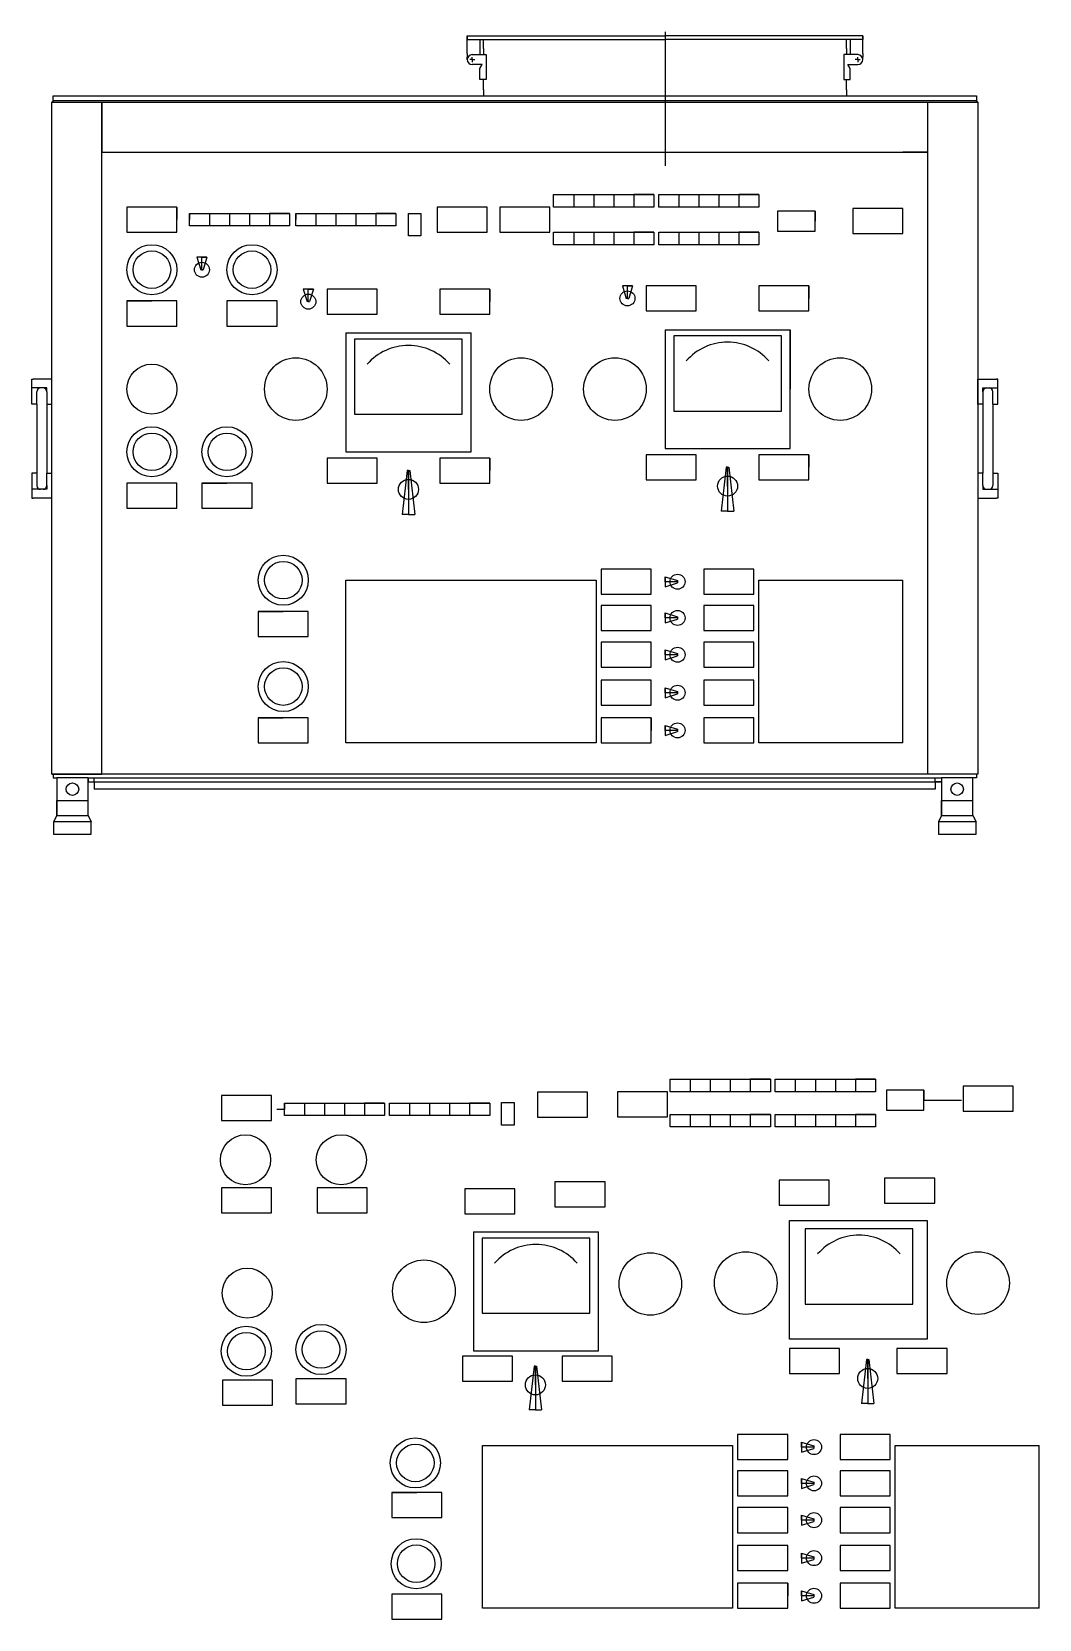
# Model space of a CAD drawing. Header units: millimetres. Extents: x -286516 to -275786, y 161594 to 164062.
# Drawn here: x -286516 to -285711, y 162660 to 163928 of the extents above; entities that cross this region are included whole.
import ezdxf

# ---------------------------------------------------------------- set-up
doc = ezdxf.new("R2010")
doc.units = ezdxf.units.MM

msp = doc.modelspace()

# ---------------------------------------------------------------- linework, layer by layer
for p, q in [((-286168.062, 163911.012), (-286168.062, 163925.012)), ((-286168.062, 163925.012), (-286010.062, 163925.012)), ((-286168.062, 163925.012), (-286168.062, 163924.012)), ((-286168.062, 163925.012), (-286168.062, 163922.012)), ((-286168.062, 163922.012), (-286010.062, 163922.012)), ((-286158.062, 163922.012), (-286158.062, 163915.012)), ((-286155.062, 163915.012), (-286155.062, 163922.012)), ((-286010.062, 163928.296), (-286010.062, 163821.123)), ((-285852.062, 163925.012), (-286010.062, 163925.012)), ((-285852.062, 163922.012), (-286010.062, 163922.012)), ((-285865.062, 163915.012), (-285865.062, 163922.012)), ((-285862.062, 163922.012), (-285862.062, 163915.012)), ((-285852.062, 163911.012), (-285852.062, 163925.012)), ((-285852.062, 163925.012), (-285852.062, 163924.012)), ((-285852.062, 163925.012), (-285852.062, 163922.012)), ((-286168.062, 163911.012), (-286168.062, 163908.012)), ((-286168.062, 163906.012), (-286168.062, 163908.012)), ((-286164.062, 163906.012), (-286166.062, 163906.012)), ((-286164.062, 163910.012), (-286153.062, 163910.012)), ((-286164.062, 163906.012), (-286164.062, 163908.012)), ((-286164.062, 163906.012), (-286164.062, 163904.012)), ((-286164.062, 163906.012), (-286162.062, 163906.012)), ((-286158.062, 163915.012), (-286158.062, 163910.012)), ((-286158.062, 163910.012), (-286155.062, 163910.012)), ((-286155.062, 163915.012), (-286155.062, 163910.012)), ((-286153.062, 163910.012), (-286153.062, 163890.012)), ((-285856.062, 163910.012), (-285867.062, 163910.012)), ((-285867.062, 163910.012), (-285867.062, 163890.012)), ((-285865.062, 163915.012), (-285865.062, 163910.012)), ((-285862.062, 163910.012), (-285865.062, 163910.012)), ((-285862.062, 163915.012), (-285862.062, 163910.012)), ((-285856.062, 163906.012), (-285858.062, 163906.012)), ((-285856.062, 163906.012), (-285856.062, 163908.012)), ((-285856.062, 163906.012), (-285856.062, 163904.012)), ((-285856.062, 163906.012), (-285854.062, 163906.012)), ((-285852.062, 163911.012), (-285852.062, 163908.012)), ((-285852.062, 163906.012), (-285852.062, 163908.012)), ((-286156.062, 163902.012), (-286164.062, 163902.012)), ((-286158.062, 163899.012), (-286156.062, 163902.012)), ((-286158.062, 163890.012), (-286158.062, 163899.012)), ((-285864.062, 163902.012), (-285856.062, 163902.012)), ((-285862.062, 163899.012), (-285864.062, 163902.012)), ((-285862.062, 163890.012), (-285862.062, 163899.012)), ((-286155.062, 163890.012), (-286158.062, 163890.012)), ((-286155.062, 163882.012), (-286155.062, 163890.012)), ((-286153.062, 163890.012), (-286155.062, 163890.012)), ((-286155.062, 163882.012), (-286155.062, 163877.012)), ((-285867.062, 163890.012), (-285865.062, 163890.012)), ((-285865.062, 163882.012), (-285865.062, 163890.012)), ((-285865.062, 163890.012), (-285862.062, 163890.012)), ((-285865.062, 163882.012), (-285865.062, 163877.012)), ((-286500.062, 163872.012), (-286499.062, 163873.012)), ((-286500.062, 163872.012), (-285760.062, 163872.012)), ((-286500.062, 163335.012), (-286500.062, 163872.012)), ((-286500.062, 163872.012), (-286499.062, 163872.012)), ((-286500.062, 163872.012), (-286130.062, 163872.012)), ((-286499.062, 163873.012), (-286499.062, 163877.012)), ((-286499.062, 163877.012), (-285761.062, 163877.012)), ((-286499.062, 163872.012), (-286499.062, 163873.012)), ((-285761.062, 163873.012), (-286499.062, 163873.012)), ((-286460.062, 163335.012), (-286460.062, 163872.012)), ((-286460.062, 163872.012), (-286460.062, 163832.012)), ((-286010.062, 163877.012), (-285865.062, 163877.012)), ((-285800.062, 163335.012), (-285800.062, 163872.012)), ((-285761.062, 163877.012), (-285761.062, 163873.012)), ((-285761.062, 163872.012), (-285761.062, 163873.012)), ((-285760.062, 163872.012), (-285761.062, 163873.012)), ((-285760.062, 163872.012), (-285761.062, 163872.012)), ((-285760.062, 163872.012), (-285760.062, 163335.012)), ((-285760.062, 163872.012), (-285760.062, 163603.512)), ((-286460.062, 163832.012), (-285800.062, 163832.012)), ((-286460.062, 163832.012), (-286440.062, 163832.012)), ((-285800.062, 163832.012), (-285820.062, 163832.012)), ((-286099.035, 163798.143), (-286019.035, 163798.143)), ((-286099.035, 163788.143), (-286099.035, 163798.143)), ((-286099.035, 163798.143), (-286083.035, 163798.143)), ((-286083.035, 163798.143), (-286083.035, 163788.143)), ((-286083.035, 163798.143), (-286067.035, 163798.143)), ((-286067.035, 163798.143), (-286051.035, 163798.143)), ((-286067.035, 163798.143), (-286067.035, 163788.143)), ((-286051.035, 163798.143), (-286051.035, 163788.143)), ((-286019.035, 163798.143), (-286035.035, 163798.143)), ((-286035.035, 163798.143), (-286035.035, 163788.143)), ((-286019.035, 163798.143), (-286019.035, 163788.143)), ((-286015.062, 163798.144), (-285935.062, 163798.144)), ((-286015.062, 163788.144), (-286015.062, 163798.144)), ((-286015.062, 163798.144), (-285999.062, 163798.144)), ((-285999.062, 163798.144), (-285999.062, 163788.144)), ((-285999.062, 163798.144), (-285983.062, 163798.144)), ((-285983.062, 163798.144), (-285967.062, 163798.144)), ((-285983.062, 163798.144), (-285983.062, 163788.144)), ((-285967.062, 163798.144), (-285967.062, 163788.144)), ((-285935.062, 163798.144), (-285951.062, 163798.144)), ((-285951.062, 163798.144), (-285951.062, 163788.144)), ((-285935.062, 163798.144), (-285935.062, 163788.144)), ((-286440.062, 163788.143), (-286440.062, 163768.143)), ((-286400.062, 163788.143), (-286440.062, 163788.143)), ((-286400.062, 163768.143), (-286400.062, 163788.143)), ((-286400.062, 163788.143), (-286400.062, 163778.143)), ((-286390.062, 163783.143), (-286310.062, 163783.143)), ((-286390.062, 163773.143), (-286390.062, 163783.143)), ((-286390.062, 163783.143), (-286374.062, 163783.143)), ((-286390.062, 163783.143), (-286390.062, 163779.143)), ((-286390.062, 163783.143), (-286390.062, 163778.143)), ((-286374.062, 163783.143), (-286374.062, 163773.143)), ((-286374.062, 163783.143), (-286358.062, 163783.143)), ((-286358.062, 163783.143), (-286342.062, 163783.143)), ((-286358.062, 163783.143), (-286358.062, 163773.143)), ((-286342.062, 163783.143), (-286342.062, 163773.143)), ((-286310.062, 163783.143), (-286326.062, 163783.143)), ((-286326.062, 163783.143), (-286326.062, 163773.143)), ((-286310.062, 163783.143), (-286310.062, 163773.143)), ((-286305.062, 163783.143), (-286225.062, 163783.143)), ((-286305.062, 163773.143), (-286305.062, 163783.143)), ((-286305.062, 163783.143), (-286289.062, 163783.143)), ((-286305.062, 163783.143), (-286305.062, 163779.143)), ((-286305.062, 163783.143), (-286305.062, 163778.143)), ((-286289.062, 163783.143), (-286289.062, 163773.143)), ((-286289.062, 163783.143), (-286273.062, 163783.143)), ((-286273.062, 163783.143), (-286257.062, 163783.143)), ((-286273.062, 163783.143), (-286273.062, 163773.143)), ((-286257.062, 163783.143), (-286257.062, 163773.143)), ((-286225.062, 163783.143), (-286241.062, 163783.143)), ((-286241.062, 163783.143), (-286241.062, 163773.143)), ((-286225.062, 163783.143), (-286225.062, 163773.143)), ((-286215.062, 163783.143), (-286205.062, 163783.143)), ((-286215.062, 163765.143), (-286215.062, 163783.143)), ((-286205.062, 163783.143), (-286205.062, 163765.143)), ((-286192.062, 163788.143), (-286192.062, 163768.143)), ((-286152.062, 163788.143), (-286192.062, 163788.143)), ((-286152.062, 163768.143), (-286152.062, 163788.143)), ((-286142.062, 163788.143), (-286142.062, 163768.143)), ((-286102.062, 163788.143), (-286142.062, 163788.143)), ((-286142.062, 163788.143), (-286142.062, 163778.143)), ((-286102.062, 163768.143), (-286102.062, 163788.143)), ((-286019.035, 163788.143), (-286099.035, 163788.143)), ((-285935.062, 163788.144), (-286015.062, 163788.144)), ((-285920.062, 163785.012), (-285920.062, 163769.012)), ((-285890.062, 163785.012), (-285920.062, 163785.012)), ((-285890.062, 163769.012), (-285890.062, 163785.012)), ((-285890.062, 163785.012), (-285890.062, 163777.012)), ((-285860.062, 163787.012), (-285860.062, 163767.012)), ((-285820.062, 163787.012), (-285860.062, 163787.012)), ((-285820.062, 163767.012), (-285820.062, 163787.012)), ((-286440.062, 163768.143), (-286400.062, 163768.143)), ((-286440.062, 163768.143), (-286420.062, 163768.143)), ((-286310.062, 163773.143), (-286390.062, 163773.143)), ((-286225.062, 163773.143), (-286305.062, 163773.143)), ((-286205.062, 163765.143), (-286215.062, 163765.143)), ((-286192.062, 163768.143), (-286152.062, 163768.143)), ((-286142.062, 163768.143), (-286102.062, 163768.143)), ((-286099.035, 163768.143), (-286019.035, 163768.143)), ((-286099.035, 163758.143), (-286099.035, 163768.143)), ((-286099.035, 163768.143), (-286083.035, 163768.143)), ((-286083.035, 163768.143), (-286083.035, 163758.143)), ((-286083.035, 163768.143), (-286067.035, 163768.143)), ((-286067.035, 163768.143), (-286051.035, 163768.143)), ((-286067.035, 163768.143), (-286067.035, 163758.143)), ((-286051.035, 163768.143), (-286051.035, 163758.143)), ((-286019.035, 163768.143), (-286035.035, 163768.143)), ((-286035.035, 163768.143), (-286035.035, 163758.143)), ((-286019.035, 163768.143), (-286019.035, 163758.143)), ((-286015.062, 163768.144), (-285935.062, 163768.144)), ((-286015.062, 163758.144), (-286015.062, 163768.144)), ((-286015.062, 163768.144), (-285999.062, 163768.144)), ((-285999.062, 163768.144), (-285999.062, 163758.144)), ((-285999.062, 163768.144), (-285983.062, 163768.144)), ((-285983.062, 163768.144), (-285967.062, 163768.144)), ((-285983.062, 163768.144), (-285983.062, 163758.144)), ((-285967.062, 163768.144), (-285967.062, 163758.144)), ((-285935.062, 163768.144), (-285951.062, 163768.144)), ((-285951.062, 163768.144), (-285951.062, 163758.144)), ((-285935.062, 163768.144), (-285935.062, 163758.144)), ((-285920.062, 163769.012), (-285890.062, 163769.012)), ((-285860.062, 163767.012), (-285820.062, 163767.012)), ((-286019.035, 163758.143), (-286099.035, 163758.143)), ((-285935.062, 163758.144), (-286015.062, 163758.144)), ((-286376.062, 163748.143), (-286384.062, 163748.143)), ((-286384.062, 163748.143), (-286381.062, 163738.143)), ((-286380.062, 163738.143), (-286380.062, 163748.143)), ((-286380.062, 163748.143), (-286376.062, 163748.143)), ((-286376.062, 163748.143), (-286379.062, 163738.143)), ((-286379.062, 163738.143), (-286381.062, 163738.143)), ((-286380.062, 163738.143), (-286379.062, 163738.143)), ((-286291.062, 163722.613), (-286299.062, 163722.613)), ((-286299.062, 163722.613), (-286296.062, 163712.613)), ((-286295.062, 163712.613), (-286295.062, 163722.613)), ((-286295.062, 163722.613), (-286291.062, 163722.613)), ((-286291.062, 163722.613), (-286294.062, 163712.613)), ((-286280.062, 163722.613), (-286280.062, 163702.613)), ((-286240.062, 163722.613), (-286280.062, 163722.613)), ((-286280.062, 163722.613), (-286280.062, 163712.613)), ((-286240.062, 163702.613), (-286240.062, 163722.613)), ((-286190.062, 163722.613), (-286190.062, 163702.613)), ((-286150.062, 163722.613), (-286190.062, 163722.613)), ((-286150.062, 163702.613), (-286150.062, 163722.613)), ((-286150.062, 163722.613), (-286150.062, 163712.613)), ((-286036.062, 163725.213), (-286044.062, 163725.213)), ((-286044.062, 163725.213), (-286041.062, 163715.213)), ((-286039.062, 163715.213), (-286041.062, 163715.213)), ((-286040.062, 163715.213), (-286040.062, 163725.213)), ((-286040.062, 163725.213), (-286036.062, 163725.213)), ((-286040.062, 163715.213), (-286039.062, 163715.213)), ((-286036.062, 163725.213), (-286039.062, 163715.213)), ((-286025.062, 163725.213), (-286025.062, 163705.213)), ((-285985.062, 163725.213), (-286025.062, 163725.213)), ((-286025.062, 163725.213), (-286025.062, 163715.213)), ((-285985.062, 163705.213), (-285985.062, 163725.213)), ((-285935.062, 163725.213), (-285935.062, 163705.213)), ((-285895.062, 163725.213), (-285935.062, 163725.213)), ((-285895.062, 163705.213), (-285895.062, 163725.213)), ((-285895.062, 163725.213), (-285895.062, 163715.213)), ((-286440.062, 163713.143), (-286440.062, 163693.143)), ((-286400.062, 163713.143), (-286440.062, 163713.143)), ((-286440.062, 163713.143), (-286420.062, 163713.143)), ((-286400.062, 163693.143), (-286400.062, 163713.143)), ((-286360.062, 163713.143), (-286360.062, 163693.143)), ((-286320.062, 163713.143), (-286360.062, 163713.143)), ((-286320.062, 163693.143), (-286320.062, 163713.143)), ((-286294.062, 163712.613), (-286296.062, 163712.613)), ((-286295.062, 163712.613), (-286294.062, 163712.613)), ((-286280.062, 163702.613), (-286240.062, 163702.613)), ((-286190.062, 163702.613), (-286150.062, 163702.613)), ((-286025.062, 163705.213), (-285985.062, 163705.213)), ((-285935.062, 163705.213), (-285895.062, 163705.213)), ((-286440.062, 163693.143), (-286400.062, 163693.143)), ((-286360.062, 163693.143), (-286320.062, 163693.143)), ((-286010.062, 163690.213), (-285910.062, 163690.213)), ((-286010.062, 163690.213), (-286010.062, 163595.213)), ((-286010.062, 163690.213), (-285910.062, 163690.213)), ((-286010.062, 163690.213), (-286010.062, 163595.213)), ((-285910.062, 163595.213), (-285910.062, 163690.213)), ((-285910.062, 163595.213), (-285910.062, 163690.213)), ((-285910.062, 163690.213), (-285910.062, 163642.713)), ((-286265.062, 163687.613), (-286165.062, 163687.613)), ((-286265.062, 163687.613), (-286265.062, 163592.613)), ((-286172.062, 163682.613), (-286258.062, 163682.613)), ((-286258.062, 163682.613), (-286258.062, 163622.613)), ((-286172.062, 163622.613), (-286172.062, 163682.613)), ((-286165.062, 163592.613), (-286165.062, 163687.613)), ((-285917.062, 163685.213), (-286003.062, 163685.213)), ((-286003.062, 163685.213), (-286003.062, 163625.213)), ((-285917.062, 163685.213), (-286003.062, 163685.213)), ((-286003.062, 163685.213), (-286003.062, 163625.213)), ((-285917.062, 163625.213), (-285917.062, 163685.213)), ((-285917.062, 163625.213), (-285917.062, 163685.213)), ((-286516.062, 163630.659), (-286516.062, 163650.659)), ((-286516.062, 163650.659), (-286515.062, 163650.659)), ((-286504.062, 163643.659), (-286516.062, 163643.659)), ((-286500.062, 163650.659), (-286515.062, 163650.659)), ((-286512.062, 163630.659), (-286512.062, 163640.659)), ((-286507.062, 163643.659), (-286509.062, 163643.659)), ((-286500.062, 163650.659), (-286508.062, 163650.659)), ((-286504.062, 163640.659), (-286504.062, 163643.659)), ((-286504.062, 163640.659), (-286504.062, 163630.659)), ((-285760.062, 163650.659), (-285745.062, 163650.659)), ((-285760.062, 163630.659), (-285760.062, 163650.659)), ((-285760.062, 163650.659), (-285752.062, 163650.659)), ((-285760.062, 163650.659), (-285760.062, 163603.159)), ((-285756.062, 163640.659), (-285756.062, 163643.659)), ((-285756.062, 163643.659), (-285744.062, 163643.659)), ((-285756.062, 163640.659), (-285756.062, 163630.659)), ((-285753.062, 163643.659), (-285751.062, 163643.659)), ((-285748.062, 163630.659), (-285748.062, 163640.659)), ((-285744.062, 163650.659), (-285745.062, 163650.659)), ((-285744.062, 163630.659), (-285744.062, 163650.659)), ((-286512.062, 163630.659), (-286516.062, 163630.659)), ((-286512.062, 163630.659), (-286515.062, 163630.659)), ((-286512.062, 163630.659), (-286512.062, 163575.659)), ((-286504.062, 163630.659), (-286500.062, 163630.659)), ((-286504.062, 163630.659), (-286504.062, 163575.659)), ((-285756.062, 163630.659), (-285760.062, 163630.659)), ((-285756.062, 163630.659), (-285756.062, 163575.659)), ((-285748.062, 163630.659), (-285745.062, 163630.659)), ((-285748.062, 163630.659), (-285744.062, 163630.659)), ((-285748.062, 163630.659), (-285748.062, 163575.659)), ((-286258.062, 163622.613), (-286172.062, 163622.613)), ((-286003.062, 163625.213), (-285917.062, 163625.213)), ((-286003.062, 163625.213), (-285917.062, 163625.213)), ((-286280.062, 163587.613), (-286280.062, 163567.613)), ((-286240.062, 163587.613), (-286280.062, 163587.613)), ((-286280.062, 163587.613), (-286280.062, 163577.613)), ((-286265.062, 163592.613), (-286165.062, 163592.613)), ((-286265.062, 163592.613), (-286215.062, 163592.613)), ((-286240.062, 163567.613), (-286240.062, 163587.613)), ((-286190.062, 163587.613), (-286190.062, 163567.613)), ((-286150.062, 163587.613), (-286190.062, 163587.613)), ((-286150.062, 163567.613), (-286150.062, 163587.613)), ((-286150.062, 163587.613), (-286150.062, 163577.613)), ((-286025.062, 163590.213), (-286025.062, 163570.213)), ((-285985.062, 163590.213), (-286025.062, 163590.213)), ((-286025.062, 163590.213), (-286025.062, 163580.213)), ((-286010.062, 163595.213), (-285910.062, 163595.213)), ((-286010.062, 163595.213), (-285910.062, 163595.213)), ((-286010.062, 163595.213), (-285960.062, 163595.213)), ((-285985.062, 163570.213), (-285985.062, 163590.213)), ((-285935.062, 163590.213), (-285935.062, 163570.213)), ((-285895.062, 163590.213), (-285935.062, 163590.213)), ((-285895.062, 163570.213), (-285895.062, 163590.213)), ((-285895.062, 163590.213), (-285895.062, 163580.213)), ((-286512.062, 163575.659), (-286516.062, 163575.659)), ((-286516.062, 163575.659), (-286516.062, 163555.659)), ((-286512.062, 163575.659), (-286515.062, 163575.659)), ((-286512.062, 163575.659), (-286512.062, 163565.659)), ((-286504.062, 163565.659), (-286504.062, 163575.659)), ((-286504.062, 163575.659), (-286500.062, 163575.659)), ((-286216.062, 163577.613), (-286220.062, 163542.613)), ((-286215.062, 163577.613), (-286216.062, 163577.613)), ((-286215.062, 163562.613), (-286215.062, 163577.613)), ((-286215.062, 163577.613), (-286215.062, 163547.613)), ((-286215.062, 163577.613), (-286214.062, 163577.613)), ((-286214.062, 163577.613), (-286210.062, 163542.613)), ((-286150.062, 163577.613), (-286150.062, 163577.613)), ((-285961.062, 163580.213), (-285965.062, 163545.213)), ((-285960.062, 163580.213), (-285961.062, 163580.213)), ((-285960.062, 163565.213), (-285960.062, 163580.213)), ((-285960.062, 163580.213), (-285960.062, 163550.213)), ((-285960.062, 163580.213), (-285959.062, 163580.213)), ((-285959.062, 163580.213), (-285955.062, 163545.213)), ((-285895.062, 163580.213), (-285895.062, 163580.213)), ((-285760.062, 163575.659), (-285760.062, 163555.659)), ((-285756.062, 163575.659), (-285760.062, 163575.659)), ((-285756.062, 163565.659), (-285756.062, 163575.659)), ((-285748.062, 163575.659), (-285745.062, 163575.659)), ((-285748.062, 163575.659), (-285748.062, 163565.659)), ((-285748.062, 163575.659), (-285744.062, 163575.659)), ((-285744.062, 163575.659), (-285744.062, 163555.659)), ((-286504.062, 163562.659), (-286516.062, 163562.659)), ((-286507.062, 163562.659), (-286509.062, 163562.659)), ((-286504.062, 163565.659), (-286504.062, 163562.659)), ((-286440.062, 163567.613), (-286440.062, 163547.613)), ((-286400.062, 163567.613), (-286440.062, 163567.613)), ((-286400.062, 163547.613), (-286400.062, 163567.613)), ((-286380.062, 163567.613), (-286380.062, 163547.613)), ((-286340.062, 163567.613), (-286380.062, 163567.613)), ((-286380.062, 163567.613), (-286360.062, 163567.613)), ((-286340.062, 163547.613), (-286340.062, 163567.613)), ((-286280.062, 163567.613), (-286240.062, 163567.613)), ((-286215.062, 163567.613), (-286215.062, 163562.613)), ((-286190.062, 163567.613), (-286150.062, 163567.613)), ((-286025.062, 163570.213), (-285985.062, 163570.213)), ((-285960.062, 163570.213), (-285960.062, 163565.213)), ((-285935.062, 163570.213), (-285895.062, 163570.213)), ((-285756.062, 163565.659), (-285756.062, 163562.659)), ((-285756.062, 163562.659), (-285744.062, 163562.659)), ((-285753.062, 163562.659), (-285751.062, 163562.659)), ((-286516.062, 163555.659), (-286515.062, 163555.659)), ((-286500.062, 163555.659), (-286515.062, 163555.659)), ((-286500.062, 163555.659), (-286508.062, 163555.659)), ((-285960.062, 163550.213), (-285960.062, 163545.213)), ((-285760.062, 163555.659), (-285745.062, 163555.659)), ((-285760.062, 163555.659), (-285752.062, 163555.659)), ((-285744.062, 163555.659), (-285745.062, 163555.659)), ((-286440.062, 163547.613), (-286400.062, 163547.613)), ((-286380.062, 163547.613), (-286340.062, 163547.613)), ((-286215.062, 163542.613), (-286220.062, 163542.613)), ((-286215.062, 163547.613), (-286215.062, 163542.613)), ((-286215.062, 163542.613), (-286210.062, 163542.613)), ((-285960.062, 163545.213), (-285965.062, 163545.213)), ((-285960.062, 163545.213), (-285955.062, 163545.213)), ((-286061.062, 163498.819), (-286061.062, 163478.819)), ((-286021.062, 163498.819), (-286061.062, 163498.819)), ((-286021.062, 163478.819), (-286021.062, 163498.819)), ((-285979.062, 163498.819), (-285979.062, 163478.819)), ((-285939.062, 163498.819), (-285979.062, 163498.819)), ((-285939.062, 163478.819), (-285939.062, 163498.819)), ((-286265.062, 163490.012), (-286065.062, 163490.012)), ((-286265.062, 163360.012), (-286265.062, 163490.012)), ((-286065.062, 163490.012), (-286065.062, 163360.012)), ((-286010.062, 163488.819), (-286010.062, 163492.819)), ((-286010.062, 163492.819), (-286010.062, 163484.819)), ((-286010.062, 163492.819), (-286000.062, 163489.819)), ((-286000.062, 163488.819), (-286010.062, 163488.819)), ((-286010.062, 163484.819), (-286000.062, 163487.819)), ((-286000.062, 163488.819), (-286000.062, 163489.819)), ((-286000.062, 163489.819), (-286000.062, 163487.819)), ((-285935.062, 163360.012), (-285935.062, 163490.012)), ((-285935.062, 163490.012), (-285820.062, 163490.012)), ((-285820.062, 163360.012), (-285820.062, 163490.012)), ((-286061.062, 163478.819), (-286021.062, 163478.819)), ((-285979.062, 163478.819), (-285939.062, 163478.819)), ((-286335.062, 163465.012), (-286335.062, 163445.012)), ((-286295.062, 163465.012), (-286335.062, 163465.012)), ((-286335.062, 163465.012), (-286315.062, 163465.012)), ((-286295.062, 163445.012), (-286295.062, 163465.012)), ((-286061.062, 163469.859), (-286061.062, 163449.859)), ((-286021.062, 163469.859), (-286061.062, 163469.859)), ((-286021.062, 163449.859), (-286021.062, 163469.859)), ((-286010.062, 163459.859), (-286010.062, 163463.859)), ((-286010.062, 163463.859), (-286010.062, 163455.859)), ((-286010.062, 163463.859), (-286000.062, 163460.859)), ((-286000.062, 163459.859), (-286000.062, 163460.859)), ((-286000.062, 163460.859), (-286000.062, 163458.859)), ((-285979.062, 163469.859), (-285979.062, 163449.859)), ((-285939.062, 163469.859), (-285979.062, 163469.859)), ((-285939.062, 163449.859), (-285939.062, 163469.859)), ((-286061.062, 163449.859), (-286021.062, 163449.859)), ((-286000.062, 163459.859), (-286010.062, 163459.859)), ((-286010.062, 163455.859), (-286000.062, 163458.859)), ((-285979.062, 163449.859), (-285939.062, 163449.859)), ((-286335.062, 163445.012), (-286295.062, 163445.012)), ((-286061.062, 163440.454), (-286061.062, 163420.454)), ((-286021.062, 163440.454), (-286061.062, 163440.454)), ((-286021.062, 163420.454), (-286021.062, 163440.454)), ((-285979.062, 163440.454), (-285979.062, 163420.454)), ((-285939.062, 163440.454), (-285979.062, 163440.454)), ((-285939.062, 163420.454), (-285939.062, 163440.454)), ((-286010.062, 163430.454), (-286010.062, 163434.454)), ((-286010.062, 163434.454), (-286010.062, 163426.454)), ((-286010.062, 163434.454), (-286000.062, 163431.454)), ((-286000.062, 163430.454), (-286010.062, 163430.454)), ((-286010.062, 163426.454), (-286000.062, 163429.454)), ((-286000.062, 163430.454), (-286000.062, 163431.454)), ((-286000.062, 163431.454), (-286000.062, 163429.454)), ((-286061.062, 163420.454), (-286021.062, 163420.454)), ((-286061.062, 163410.118), (-286061.062, 163390.118)), ((-286021.062, 163410.118), (-286061.062, 163410.118)), ((-286021.062, 163390.118), (-286021.062, 163410.118)), ((-285979.062, 163420.454), (-285939.062, 163420.454)), ((-285979.062, 163410.118), (-285979.062, 163390.118)), ((-285939.062, 163410.118), (-285979.062, 163410.118)), ((-285939.062, 163390.118), (-285939.062, 163410.118)), ((-286010.062, 163400.118), (-286010.062, 163404.118)), ((-286010.062, 163404.118), (-286010.062, 163396.118)), ((-286010.062, 163404.118), (-286000.062, 163401.118)), ((-286000.062, 163400.118), (-286010.062, 163400.118)), ((-286010.062, 163396.118), (-286000.062, 163399.118)), ((-286000.062, 163400.118), (-286000.062, 163401.118)), ((-286000.062, 163401.118), (-286000.062, 163399.118)), ((-286061.062, 163390.118), (-286021.062, 163390.118)), ((-285979.062, 163390.118), (-285939.062, 163390.118)), ((-286335.062, 163380.012), (-286335.062, 163360.012)), ((-286295.062, 163380.012), (-286335.062, 163380.012)), ((-286335.062, 163380.012), (-286315.062, 163380.012)), ((-286295.062, 163360.012), (-286295.062, 163380.012)), ((-286061.062, 163380.012), (-286061.062, 163360.012)), ((-286021.062, 163380.012), (-286061.062, 163380.012)), ((-286021.062, 163360.012), (-286021.062, 163380.012)), ((-286021.062, 163380.012), (-286021.062, 163370.012)), ((-286010.062, 163370.012), (-286010.062, 163374.012)), ((-286010.062, 163374.012), (-286010.062, 163366.012)), ((-286010.062, 163374.012), (-286000.062, 163371.012)), ((-285979.062, 163380.012), (-285979.062, 163360.012)), ((-285939.062, 163380.012), (-285979.062, 163380.012)), ((-285939.062, 163360.012), (-285939.062, 163380.012)), ((-286335.062, 163360.012), (-286295.062, 163360.012)), ((-286065.062, 163360.012), (-286265.062, 163360.012)), ((-286061.062, 163360.012), (-286021.062, 163360.012)), ((-286000.062, 163370.012), (-286010.062, 163370.012)), ((-286010.062, 163366.012), (-286000.062, 163369.012)), ((-286000.062, 163370.012), (-286000.062, 163371.012)), ((-286000.062, 163371.012), (-286000.062, 163369.012)), ((-285979.062, 163360.012), (-285939.062, 163360.012)), ((-285820.062, 163360.012), (-285935.062, 163360.012)), ((-285760.062, 163335.012), (-286500.062, 163335.012)), ((-286500.062, 163335.012), (-286499.062, 163335.012)), ((-286500.062, 163335.012), (-286460.062, 163335.012)), ((-286499.062, 163335.012), (-286499.062, 163332.012)), ((-285800.062, 163335.012), (-285815.062, 163335.012)), ((-285760.062, 163335.012), (-285800.062, 163335.012)), ((-285760.062, 163335.012), (-285761.062, 163335.012)), ((-285761.062, 163335.012), (-285761.062, 163332.012)), ((-286499.062, 163332.012), (-286496.062, 163332.012)), ((-286496.062, 163332.012), (-286496.062, 163302.012)), ((-286471.062, 163332.012), (-286496.062, 163332.012)), ((-286471.062, 163302.012), (-286471.062, 163332.012)), ((-286471.062, 163332.012), (-285789.062, 163332.012)), ((-286471.062, 163332.012), (-286471.062, 163329.012)), ((-286471.062, 163329.012), (-285789.062, 163329.012)), ((-286471.062, 163329.012), (-286466.062, 163329.012)), ((-286466.062, 163329.012), (-286466.062, 163332.012)), ((-286466.062, 163329.012), (-286466.062, 163323.012)), ((-285794.062, 163323.012), (-286466.062, 163323.012)), ((-285794.062, 163329.012), (-285794.062, 163332.012)), ((-285789.062, 163329.012), (-285794.062, 163329.012)), ((-285794.062, 163329.012), (-285794.062, 163323.012)), ((-285789.062, 163332.012), (-285789.062, 163302.012)), ((-285764.062, 163332.012), (-285789.062, 163332.012)), ((-285764.062, 163302.012), (-285764.062, 163332.012)), ((-285761.062, 163332.012), (-285764.062, 163332.012)), ((-286496.062, 163302.012), (-286496.062, 163314.012)), ((-286496.062, 163314.012), (-286471.062, 163314.012)), ((-285789.062, 163302.012), (-285789.062, 163314.012)), ((-285789.062, 163314.012), (-285764.062, 163314.012)), ((-286496.062, 163302.012), (-286498.562, 163297.012)), ((-286468.562, 163297.012), (-286498.562, 163297.012)), ((-286498.562, 163297.012), (-286498.562, 163287.012)), ((-286496.062, 163302.012), (-286471.062, 163302.012)), ((-286496.062, 163302.012), (-286483.562, 163302.012)), ((-286471.062, 163302.012), (-286468.562, 163297.012)), ((-286468.562, 163287.012), (-286468.562, 163297.012)), ((-285789.062, 163302.012), (-285791.562, 163297.012)), ((-285761.562, 163297.012), (-285791.562, 163297.012)), ((-285791.562, 163297.012), (-285791.562, 163287.012)), ((-285789.062, 163302.012), (-285764.062, 163302.012)), ((-285789.062, 163302.012), (-285776.562, 163302.012)), ((-285764.062, 163302.012), (-285761.562, 163297.012)), ((-285761.562, 163287.012), (-285761.562, 163297.012)), ((-286498.562, 163287.012), (-286468.562, 163287.012)), ((-285791.562, 163287.012), (-285761.562, 163287.012))]:
    msp.add_line(p, q)
at = {"color": 18, "true_color": 0x000000}
for p, q in [((-286111.874, 163080.887), (-286111.874, 163060.887)), ((-286071.874, 163080.887), (-286111.874, 163080.887)), ((-286071.874, 163060.887), (-286071.874, 163080.887)), ((-286048.053, 163081.261), (-286048.053, 163061.261)), ((-286008.053, 163081.261), (-286048.053, 163081.261)), ((-286008.053, 163061.261), (-286008.053, 163081.261)), ((-286005.9, 163091.262), (-285925.9, 163091.262)), ((-286005.9, 163081.262), (-286005.9, 163091.262)), ((-286005.9, 163091.262), (-285989.9, 163091.262)), ((-285925.9, 163081.262), (-286005.9, 163081.262)), ((-285989.9, 163091.262), (-285989.9, 163081.262)), ((-285989.9, 163091.262), (-285973.9, 163091.262)), ((-285973.9, 163091.262), (-285957.9, 163091.262)), ((-285973.9, 163091.262), (-285973.9, 163081.262)), ((-285957.9, 163091.262), (-285957.9, 163081.262)), ((-285925.9, 163091.262), (-285941.9, 163091.262)), ((-285941.9, 163091.262), (-285941.9, 163081.262)), ((-285925.9, 163091.262), (-285925.9, 163081.262)), ((-285921.927, 163091.263), (-285841.927, 163091.263)), ((-285921.927, 163081.263), (-285921.927, 163091.263)), ((-285921.927, 163091.263), (-285905.927, 163091.263)), ((-285841.927, 163081.263), (-285921.927, 163081.263)), ((-285905.927, 163091.263), (-285905.927, 163081.263)), ((-285905.927, 163091.263), (-285889.927, 163091.263)), ((-285889.927, 163091.263), (-285873.927, 163091.263)), ((-285889.927, 163091.263), (-285889.927, 163081.263)), ((-285873.927, 163091.263), (-285873.927, 163081.263)), ((-285841.927, 163091.263), (-285857.927, 163091.263)), ((-285857.927, 163091.263), (-285857.927, 163081.263)), ((-285841.927, 163091.263), (-285841.927, 163081.263)), ((-285833.207, 163082.565), (-285833.207, 163066.565)), ((-285803.207, 163082.565), (-285833.207, 163082.565)), ((-285803.207, 163066.565), (-285803.207, 163082.565)), ((-285803.207, 163082.565), (-285803.207, 163074.565)), ((-285771.841, 163085.73), (-285771.841, 163065.73)), ((-285731.841, 163085.73), (-285771.841, 163085.73)), ((-285731.841, 163065.73), (-285731.841, 163085.73)), ((-286364.529, 163078.261), (-286364.529, 163058.261)), ((-286324.529, 163078.261), (-286364.529, 163078.261)), ((-286324.529, 163058.261), (-286324.529, 163078.261)), ((-286314.131, 163072.113), (-286234.131, 163072.113)), ((-286314.131, 163062.113), (-286314.131, 163072.113)), ((-286314.131, 163072.113), (-286298.131, 163072.113)), ((-286314.131, 163072.113), (-286314.131, 163068.113)), ((-286314.131, 163072.113), (-286314.131, 163067.113)), ((-286298.131, 163072.113), (-286298.131, 163062.113)), ((-286298.131, 163072.113), (-286282.131, 163072.113)), ((-286282.131, 163072.113), (-286266.131, 163072.113)), ((-286282.131, 163072.113), (-286282.131, 163062.113)), ((-286266.131, 163072.113), (-286266.131, 163062.113)), ((-286234.131, 163072.113), (-286250.131, 163072.113)), ((-286250.131, 163072.113), (-286250.131, 163062.113)), ((-286234.131, 163072.113), (-286234.131, 163062.113)), ((-286230.158, 163072.114), (-286150.158, 163072.114)), ((-286230.158, 163062.114), (-286230.158, 163072.114)), ((-286230.158, 163072.114), (-286214.158, 163072.114)), ((-286214.158, 163072.114), (-286214.158, 163062.114)), ((-286214.158, 163072.114), (-286198.158, 163072.114)), ((-286198.158, 163072.114), (-286182.158, 163072.114)), ((-286198.158, 163072.114), (-286198.158, 163062.114)), ((-286182.158, 163072.114), (-286182.158, 163062.114)), ((-286150.158, 163072.114), (-286166.158, 163072.114)), ((-286166.158, 163072.114), (-286166.158, 163062.114)), ((-286150.158, 163072.114), (-286150.158, 163062.114)), ((-286140.669, 163072.601), (-286130.669, 163072.601)), ((-286140.669, 163054.601), (-286140.669, 163072.601)), ((-286130.669, 163072.601), (-286130.669, 163054.601)), ((-285803.207, 163074.565), (-285773.207, 163074.565)), ((-286364.529, 163058.261), (-286324.529, 163058.261)), ((-286314.131, 163067.113), (-286320.123, 163067.113)), ((-286234.131, 163062.113), (-286314.131, 163062.113)), ((-286150.158, 163062.114), (-286230.158, 163062.114)), ((-286130.669, 163054.601), (-286140.669, 163054.601)), ((-286111.874, 163060.887), (-286071.874, 163060.887)), ((-286048.053, 163061.261), (-286008.053, 163061.261)), ((-286005.9, 163063.057), (-285925.9, 163063.057)), ((-286005.9, 163053.057), (-286005.9, 163063.057)), ((-286005.9, 163063.057), (-285989.9, 163063.057)), ((-285989.9, 163063.057), (-285989.9, 163053.057)), ((-285989.9, 163063.057), (-285973.9, 163063.057)), ((-285973.9, 163063.057), (-285957.9, 163063.057)), ((-285973.9, 163063.057), (-285973.9, 163053.057)), ((-285957.9, 163063.057), (-285957.9, 163053.057)), ((-285925.9, 163063.057), (-285941.9, 163063.057)), ((-285941.9, 163063.057), (-285941.9, 163053.057)), ((-285925.9, 163063.057), (-285925.9, 163053.057)), ((-285921.927, 163063.058), (-285841.927, 163063.058)), ((-285921.927, 163053.058), (-285921.927, 163063.058)), ((-285921.927, 163063.058), (-285905.927, 163063.058)), ((-285905.927, 163063.058), (-285905.927, 163053.058)), ((-285905.927, 163063.058), (-285889.927, 163063.058)), ((-285889.927, 163063.058), (-285873.927, 163063.058)), ((-285889.927, 163063.058), (-285889.927, 163053.058)), ((-285873.927, 163063.058), (-285873.927, 163053.058)), ((-285841.927, 163063.058), (-285857.927, 163063.058)), ((-285857.927, 163063.058), (-285857.927, 163053.058)), ((-285841.927, 163063.058), (-285841.927, 163053.058)), ((-285833.207, 163066.565), (-285803.207, 163066.565)), ((-285771.841, 163065.73), (-285731.841, 163065.73)), ((-285925.9, 163053.057), (-286005.9, 163053.057)), ((-285841.927, 163053.058), (-285921.927, 163053.058)), ((-286364.529, 163004.354), (-286364.529, 162984.354)), ((-286324.529, 163004.354), (-286364.529, 163004.354)), ((-286324.529, 162984.354), (-286324.529, 163004.354)), ((-286287.942, 163004.354), (-286287.942, 162984.354)), ((-286247.942, 163004.354), (-286287.942, 163004.354)), ((-286247.942, 162984.354), (-286247.942, 163004.354)), ((-286097.983, 163009.231), (-286097.983, 162989.231)), ((-286057.983, 163009.231), (-286097.983, 163009.231)), ((-286057.983, 162989.231), (-286057.983, 163009.231)), ((-285918.885, 163010.559), (-285918.885, 162990.559)), ((-285878.885, 163010.559), (-285918.885, 163010.559)), ((-285878.885, 162990.559), (-285878.885, 163010.559)), ((-285834.59, 163012.069), (-285834.59, 162992.069)), ((-285794.59, 163012.069), (-285834.59, 163012.069)), ((-285794.59, 162992.069), (-285794.59, 163012.069)), ((-286170.06, 163003.604), (-286170.06, 162983.604)), ((-286130.06, 163003.604), (-286170.06, 163003.604)), ((-286130.06, 162983.604), (-286130.06, 163003.604)), ((-285834.59, 162992.069), (-285794.59, 162992.069)), ((-286364.529, 162984.354), (-286324.529, 162984.354)), ((-286287.942, 162984.354), (-286247.942, 162984.354)), ((-286170.06, 162983.604), (-286130.06, 162983.604)), ((-286097.983, 162989.231), (-286057.983, 162989.231)), ((-285918.885, 162990.559), (-285878.885, 162990.559)), ((-285910.568, 162978.447), (-285800.568, 162978.447)), ((-285910.568, 162883.447), (-285910.568, 162978.447)), ((-285910.568, 162978.447), (-285903.568, 162978.447)), ((-285800.568, 162978.447), (-285800.568, 162883.447)), ((-286163.203, 162969.197), (-286063.203, 162969.197)), ((-286163.203, 162969.197), (-286163.203, 162874.197)), ((-286063.203, 162874.197), (-286063.203, 162969.197)), ((-285812.082, 162971.601), (-285898.082, 162971.601)), ((-285898.082, 162971.601), (-285898.082, 162911.601)), ((-285812.082, 162911.601), (-285812.082, 162971.601)), ((-286070.203, 162964.197), (-286156.203, 162964.197)), ((-286156.203, 162964.197), (-286156.203, 162904.197)), ((-286070.203, 162904.197), (-286070.203, 162964.197)), ((-286156.203, 162904.197), (-286070.203, 162904.197)), ((-285898.082, 162911.601), (-285812.082, 162911.601)), ((-285800.568, 162883.447), (-285910.568, 162883.447)), ((-286171.961, 162869.841), (-286171.961, 162849.841)), ((-286131.961, 162869.841), (-286171.961, 162869.841)), ((-286163.203, 162874.197), (-286063.203, 162874.197)), ((-286131.961, 162849.841), (-286131.961, 162869.841)), ((-286092.348, 162869.841), (-286092.348, 162849.841)), ((-286052.348, 162869.841), (-286092.348, 162869.841)), ((-286052.348, 162849.841), (-286052.348, 162869.841)), ((-285910.568, 162875.976), (-285910.568, 162855.976)), ((-285870.568, 162875.976), (-285910.568, 162875.976)), ((-285870.568, 162855.976), (-285870.568, 162875.976)), ((-285849.118, 162867.14), (-285853.118, 162832.14)), ((-285848.118, 162867.14), (-285849.118, 162867.14)), ((-285848.118, 162852.14), (-285848.118, 162867.14)), ((-285848.118, 162867.14), (-285848.118, 162837.14)), ((-285848.118, 162867.14), (-285847.118, 162867.14)), ((-285847.118, 162867.14), (-285843.118, 162832.14)), ((-285824.718, 162875.975), (-285824.718, 162855.975)), ((-285784.718, 162875.975), (-285824.718, 162875.975)), ((-285784.718, 162855.975), (-285784.718, 162875.975)), ((-286304.937, 162851.831), (-286304.937, 162831.831)), ((-286264.937, 162851.831), (-286304.937, 162851.831)), ((-286264.937, 162831.831), (-286264.937, 162851.831)), ((-286114.629, 162861.977), (-286118.629, 162826.977)), ((-286113.629, 162861.977), (-286114.629, 162861.977)), ((-286113.629, 162846.977), (-286113.629, 162861.977)), ((-286113.629, 162861.977), (-286113.629, 162831.977)), ((-286113.629, 162861.977), (-286112.629, 162861.977)), ((-286112.629, 162861.977), (-286108.629, 162826.977)), ((-285910.568, 162855.976), (-285870.568, 162855.976)), ((-285824.718, 162855.975), (-285784.718, 162855.975)), ((-286363.682, 162850.674), (-286363.682, 162830.674)), ((-286323.682, 162850.674), (-286363.682, 162850.674)), ((-286323.682, 162830.674), (-286323.682, 162850.674)), ((-286171.961, 162849.841), (-286131.961, 162849.841)), ((-286092.348, 162849.841), (-286052.348, 162849.841)), ((-286363.682, 162830.674), (-286323.682, 162830.674)), ((-286304.937, 162831.831), (-286264.937, 162831.831)), ((-286113.629, 162826.977), (-286118.629, 162826.977)), ((-286113.629, 162831.977), (-286113.629, 162826.977)), ((-286113.629, 162826.977), (-286108.629, 162826.977)), ((-285848.118, 162832.14), (-285853.118, 162832.14)), ((-285848.118, 162837.14), (-285848.118, 162832.14)), ((-285848.118, 162832.14), (-285843.118, 162832.14)), ((-285952.027, 162807.235), (-285952.027, 162787.235)), ((-285912.027, 162807.235), (-285952.027, 162807.235)), ((-285912.027, 162787.235), (-285912.027, 162807.235)), ((-285901.027, 162797.235), (-285901.027, 162801.235)), ((-285901.027, 162801.235), (-285901.027, 162793.235)), ((-285901.027, 162801.235), (-285891.027, 162798.235)), ((-285870.027, 162807.235), (-285870.027, 162787.235)), ((-285830.027, 162807.235), (-285870.027, 162807.235)), ((-285830.027, 162787.235), (-285830.027, 162807.235)), ((-286156.027, 162798.428), (-285956.027, 162798.428)), ((-286156.027, 162668.428), (-286156.027, 162798.428)), ((-285956.027, 162798.428), (-285956.027, 162668.428)), ((-285891.027, 162797.235), (-285901.027, 162797.235)), ((-285901.027, 162793.235), (-285891.027, 162796.235)), ((-285891.027, 162797.235), (-285891.027, 162798.235)), ((-285891.027, 162798.235), (-285891.027, 162796.235)), ((-285826.027, 162668.428), (-285826.027, 162798.428)), ((-285826.027, 162798.428), (-285711.027, 162798.428)), ((-285711.027, 162668.428), (-285711.027, 162798.428)), ((-285952.027, 162787.235), (-285912.027, 162787.235)), ((-285952.027, 162778.275), (-285952.027, 162758.275)), ((-285912.027, 162778.275), (-285952.027, 162778.275)), ((-285912.027, 162758.275), (-285912.027, 162778.275)), ((-285870.027, 162787.235), (-285830.027, 162787.235)), ((-285870.027, 162778.275), (-285870.027, 162758.275)), ((-285830.027, 162778.275), (-285870.027, 162778.275)), ((-285830.027, 162758.275), (-285830.027, 162778.275)), ((-285901.027, 162768.275), (-285901.027, 162772.275)), ((-285901.027, 162772.275), (-285901.027, 162764.275)), ((-285901.027, 162772.275), (-285891.027, 162769.275)), ((-285891.027, 162768.275), (-285901.027, 162768.275)), ((-285901.027, 162764.275), (-285891.027, 162767.275)), ((-285891.027, 162768.275), (-285891.027, 162769.275)), ((-285891.027, 162769.275), (-285891.027, 162767.275)), ((-286228.273, 162760.921), (-286228.273, 162740.921)), ((-286188.273, 162760.921), (-286228.273, 162760.921)), ((-286228.273, 162760.921), (-286208.273, 162760.921)), ((-286188.273, 162740.921), (-286188.273, 162760.921)), ((-285952.027, 162758.275), (-285912.027, 162758.275)), ((-285870.027, 162758.275), (-285830.027, 162758.275)), ((-286228.273, 162740.921), (-286188.273, 162740.921)), ((-285952.027, 162748.87), (-285952.027, 162728.87)), ((-285912.027, 162748.87), (-285952.027, 162748.87)), ((-285912.027, 162728.87), (-285912.027, 162748.87)), ((-285901.027, 162738.87), (-285901.027, 162742.87)), ((-285901.027, 162742.87), (-285901.027, 162734.87)), ((-285901.027, 162742.87), (-285891.027, 162739.87)), ((-285891.027, 162738.87), (-285901.027, 162738.87)), ((-285901.027, 162734.87), (-285891.027, 162737.87)), ((-285891.027, 162738.87), (-285891.027, 162739.87)), ((-285891.027, 162739.87), (-285891.027, 162737.87)), ((-285870.027, 162748.87), (-285870.027, 162728.87)), ((-285830.027, 162748.87), (-285870.027, 162748.87)), ((-285830.027, 162728.87), (-285830.027, 162748.87)), ((-285952.027, 162728.87), (-285912.027, 162728.87)), ((-285870.027, 162728.87), (-285830.027, 162728.87)), ((-285952.027, 162718.534), (-285952.027, 162698.534)), ((-285912.027, 162718.534), (-285952.027, 162718.534)), ((-285912.027, 162698.534), (-285912.027, 162718.534)), ((-285901.027, 162708.534), (-285901.027, 162712.534)), ((-285901.027, 162712.534), (-285901.027, 162704.534)), ((-285901.027, 162712.534), (-285891.027, 162709.534)), ((-285870.027, 162718.534), (-285870.027, 162698.534)), ((-285830.027, 162718.534), (-285870.027, 162718.534)), ((-285830.027, 162698.534), (-285830.027, 162718.534)), ((-285891.027, 162708.534), (-285901.027, 162708.534)), ((-285901.027, 162704.534), (-285891.027, 162707.534)), ((-285891.027, 162708.534), (-285891.027, 162709.534)), ((-285891.027, 162709.534), (-285891.027, 162707.534)), ((-285952.027, 162698.534), (-285912.027, 162698.534)), ((-285952.027, 162688.428), (-285952.027, 162668.428)), ((-285912.027, 162688.428), (-285952.027, 162688.428)), ((-285912.027, 162668.428), (-285912.027, 162688.428)), ((-285912.027, 162688.428), (-285912.027, 162678.428)), ((-285870.027, 162698.534), (-285830.027, 162698.534)), ((-285870.027, 162688.428), (-285870.027, 162668.428)), ((-285830.027, 162688.428), (-285870.027, 162688.428)), ((-285830.027, 162668.428), (-285830.027, 162688.428)), ((-286228.273, 162679.686), (-286228.273, 162659.686)), ((-286188.273, 162679.686), (-286228.273, 162679.686)), ((-286188.273, 162659.686), (-286188.273, 162679.686)), ((-285901.027, 162678.428), (-285901.027, 162682.428)), ((-285901.027, 162682.428), (-285901.027, 162674.428)), ((-285901.027, 162682.428), (-285891.027, 162679.428)), ((-285891.027, 162678.428), (-285901.027, 162678.428)), ((-285901.027, 162674.428), (-285891.027, 162677.428)), ((-285891.027, 162678.428), (-285891.027, 162679.428)), ((-285891.027, 162679.428), (-285891.027, 162677.428)), ((-285956.027, 162668.428), (-286156.027, 162668.428)), ((-285952.027, 162668.428), (-285912.027, 162668.428)), ((-285870.027, 162668.428), (-285830.027, 162668.428)), ((-285711.027, 162668.428), (-285826.027, 162668.428)), ((-286228.273, 162659.686), (-286188.273, 162659.686))]:
    msp.add_line(p, q, dxfattribs=at)
for centre, radius in [((-286420.062, 163738.143), 20), ((-286420.062, 163738.143), 15), ((-286340.062, 163738.143), 20), ((-286340.062, 163738.143), 15), ((-286380.062, 163738.143), 6), ((-286295.062, 163712.613), 6), ((-286040.062, 163715.213), 6), ((-286305.062, 163642.713), 25), ((-286125.062, 163642.713), 25), ((-286050.062, 163642.713), 25), ((-285870.062, 163642.713), 25), ((-286420.062, 163642.713), 20), ((-286420.062, 163592.613), 20), ((-286420.062, 163592.613), 15), ((-286360.062, 163592.613), 20), ((-286360.062, 163592.613), 15), ((-286215.062, 163562.613), 8), ((-285960.062, 163565.213), 8), ((-286315.062, 163490.012), 20), ((-286315.062, 163490.012), 15), ((-286000.062, 163488.819), 6), ((-286000.062, 163459.859), 6), ((-286000.062, 163430.454), 6), ((-286315.062, 163405.012), 20), ((-286315.062, 163405.012), 15), ((-286000.062, 163400.118), 6), ((-286000.062, 163370.012), 6), ((-286483.562, 163323.012), 5), ((-285776.562, 163323.012), 5)]:
    msp.add_circle(centre, radius)
for centre, radius in [((-286345.281, 163026.863), 20), ((-286268.695, 163026.863), 20), ((-285945.515, 162928.327), 25), ((-285759.885, 162928.327), 25), ((-286202.736, 162921.808), 25), ((-286021.799, 162927.587), 25), ((-286343.841, 162920.311), 20), ((-286344.607, 162873.873), 20), ((-286284.919, 162875.242), 20), ((-286284.919, 162875.242), 15), ((-286344.607, 162873.873), 15), ((-286113.629, 162846.977), 8), ((-285848.118, 162852.14), 8), ((-286209.566, 162784.592), 20), ((-285891.027, 162797.235), 6), ((-286209.566, 162784.592), 15), ((-285891.027, 162768.275), 6), ((-285891.027, 162738.87), 6), ((-286208.858, 162704.063), 20), ((-286208.858, 162704.063), 15), ((-285891.027, 162708.534), 6), ((-285891.027, 162678.428), 6)]:
    msp.add_circle(centre, radius, dxfattribs=at)
for centre, radius, start, end in [((-286164.062, 163906.012), 4, 90, 270), ((-285856.062, 163906.012), 4, 270, 90), ((-286215.062, 163633.813), 43.8, 41.11209, 138.88791), ((-285960.062, 163636.413), 43.8, 41.11209, 138.88791), ((-285960.062, 163636.413), 43.8, 41.11209, 138.88791), ((-286509.062, 163640.659), 3, 90, 180), ((-286507.062, 163640.659), 3, 0, 90), ((-285753.062, 163640.659), 3, 90, 180), ((-285751.062, 163640.659), 3, 0, 90), ((-286509.062, 163565.659), 3, 180, 270), ((-286507.062, 163565.659), 3, 270, 0), ((-285753.062, 163565.659), 3, 180, 270), ((-285751.062, 163565.659), 3, 270, 0)]:
    msp.add_arc(centre, radius, start, end)
for centre in [(-285855.082, 162922.801), (-286113.203, 162915.397)]:
    msp.add_arc(centre, 43.8, 41.11209, 138.88791, dxfattribs=at)

doc.saveas('drawing.dxf')
